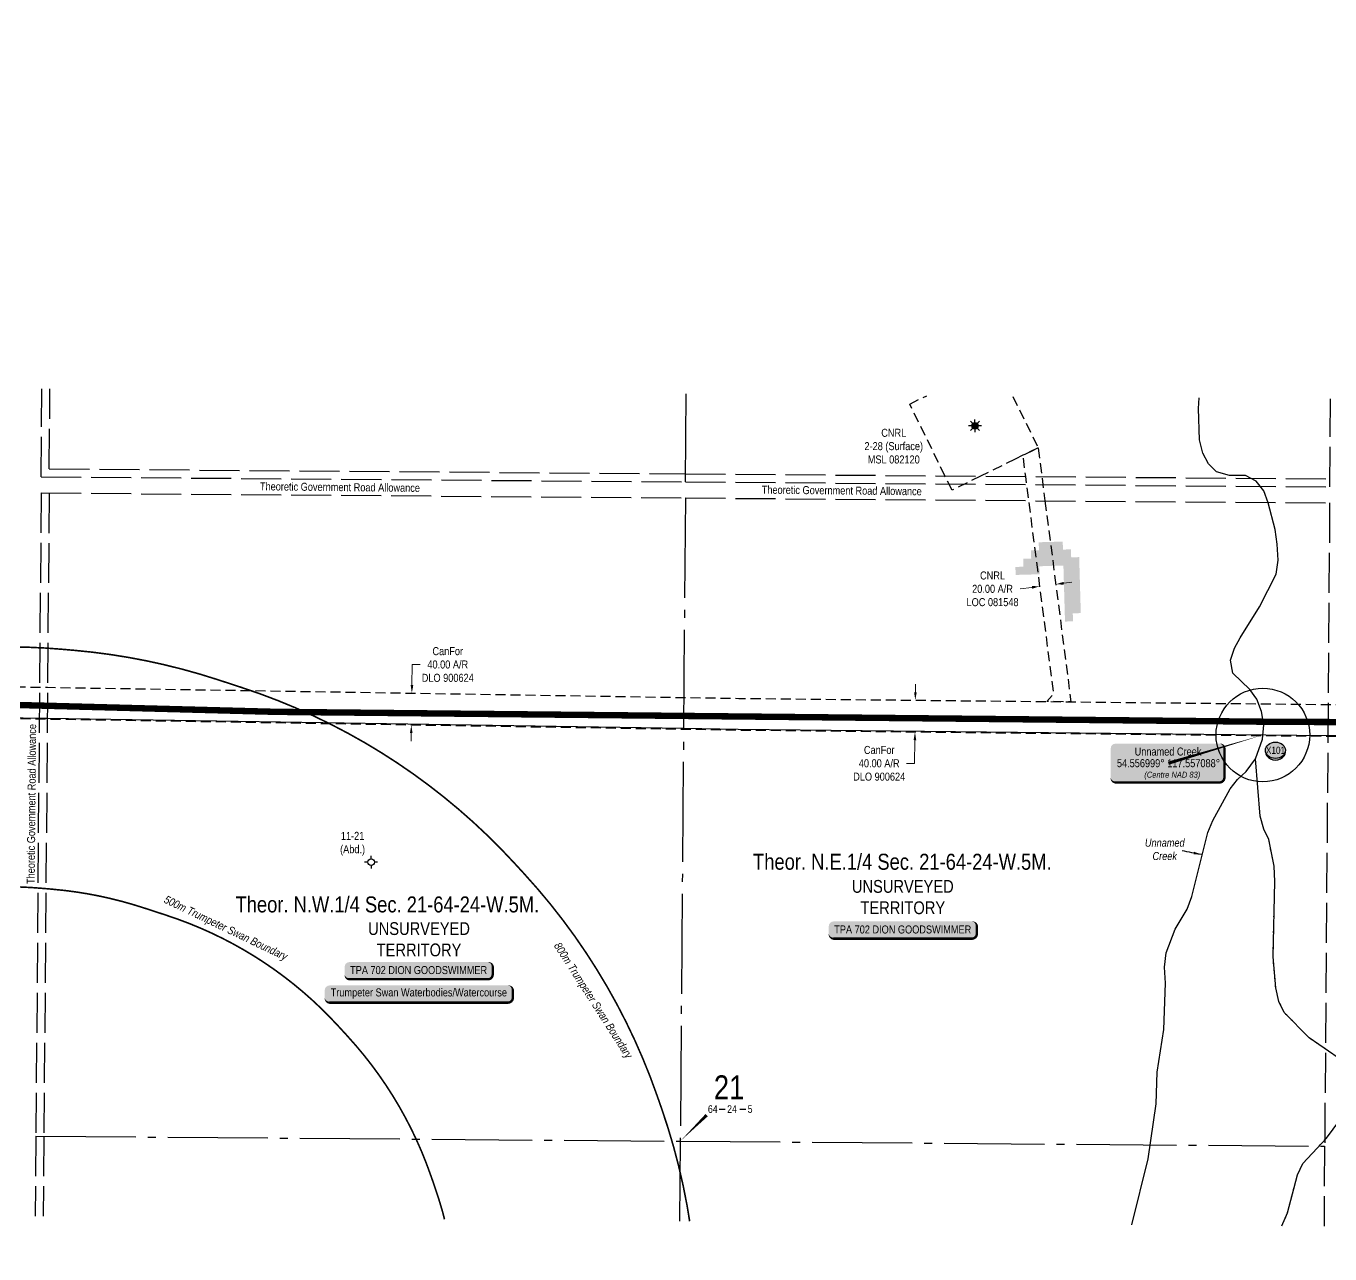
# Model space of a CAD drawing. Extents: x 456630 to 490274, y 6043290 to 6049977.
# Drawn here: x 462427 to 464056, y 6044990 to 6046525 of the extents above; entities that cross this region are included whole.
import ezdxf
from ezdxf.enums import TextEntityAlignment as Align

# ---------------------------------------------------------------- set-up
doc = ezdxf.new("R2010")
doc.units = 0
doc.header["$LTSCALE"] = 5
doc.header["$PDMODE"] = 35
doc.header["$PDSIZE"] = 5
for name, pattern in [('DASHDOT2', [12.7, 6.35, -3.175, 0, -3.175]), ('foc-ACCESSROAD', [3.75, 2.5, -1.25]), ('foc-QUARTERLINE', [33, 25, -3, 2, -3]), ('foc-UNSURVEYED', [12.5, 10, -2.5]), ('foc-WHEELTRACKS', [2, 0.4, -1.6]), ('PHANTOM', [63.5, 31.75, -6.35, 6.35, -6.35, 6.35, -6.35])]:
    doc.linetypes.add(name, pattern=pattern)
doc.layers.get('Defpoints').update_dxf_attribs({"color": 9})
for name, color, linetype in [('10', 1, 'Continuous'), ('9', 3, 'Continuous'), ('AS-ROADS', 254, 'Continuous'), ('AS-WILDLIFE', 131, 'DASHDOT2'), ('AS-WILDLIFE-BLOCK', 131, 'Continuous'), ('C-SYMBOL', 7, 'Continuous'), ('F-AR', 190, 'foc-ACCESSROAD'), ('F-WS', 190, 'foc-ACCESSROAD'), ('F-WS-S', 190, 'Continuous'), ('L-QSEC', 8, 'foc-QUARTERLINE'), ('L-ROAD-T', 7, 'Continuous'), ('L-SECLBL', 7, 'Continuous'), ('L-UNS-T', 3, 'Continuous'), ('L-USEC', 7, 'foc-UNSURVEYED'), ('P-CROSSINGS', 250, 'Continuous'), ('P-PROPOSED', 10, 'Continuous'), ('T-WATER', 160, 'Continuous'), ('T-WATER-P3', 160, 'foc-WHEELTRACKS'), ('T-WATER-T', 170, 'Continuous'), ('WETLAND - FEN - H', 43, 'PHANTOM')]:
    doc.layers.add(name, color=color, linetype=linetype)
doc.layers.add('F-AR-T', color=190, linetype='Continuous', lineweight=9)
doc.layers.add('F-WS-T', color=190, linetype='Continuous', lineweight=9)
doc.styles.add('175L', font='ARIALN.TTF', dxfattribs={"height": 20})
doc.styles.add('240', font='ARIALN.TTF', dxfattribs={"height": 30})
doc.styles.add('80', font='ARIALN.TTF', dxfattribs={"height": 10})
doc.styles.add('80CG', font='ARIALN.TTF', dxfattribs={"height": 10})
doc.styles.add('80L', font='ARIALN.TTF', dxfattribs={"height": 10})
doc.styles.add('Crossing', font='ARIALN.TTF', dxfattribs={"height": 10})
doc.styles.add('foc-LtypeFont', font='ARIALN.TTF', dxfattribs={"height": 7.35})
doc.styles.add('SIMPLEX', font='ARIALN.TTF')
doc.linetypes.add('foc-TOPO-flowdirection-NOLINE', pattern='A,0,[">",foc-LtypeFont,S=0.3,R=0,X=0,Y=-0.945],-20,[">",foc-LtypeFont,S=0.3,R=0,X=0,Y=-0.945],0', length=20)
doc.dimstyles.new('Compass 5 000', dxfattribs={"dimscale": 5, "dimtxt": 9, "dimasz": 2, "dimexe": 0.2, "dimexo": 0.0625, "dimgap": 0.5, "dimtad": 0, "dimtih": 1, "dimtoh": 1, "dimzin": 0, "dimdsep": 46, "dimtxsty": '80CG', "dimcen": 0.1, "dimse1": 1, "dimse2": 1, "dimclrd": 256, "dimclrt": 256, "dimaunit": 1, "dimadec": 4, "dimazin": 0, "dimtfac": 0.06, "dimtofl": 0, "dimtmove": 0, "dimatfit": 1, "dimfxl": 0.2, "dimtolj": 1, "dimtzin": 0, "dimlwd": -1, "dimarcsym": 0})

# ---------------------------------------------------------------- blocks, each defined once
blk = doc.blocks.new('L-SECLBL')
at = {"layer": '9', "color": 7}
for p, q in [((-5.1, -27.8), (-12.3, -27.8)), ((20.7, -27.8), (13.5, -27.8))]:
    blk.add_line(p, q, dxfattribs=at)
at = {"layer": '10', "color": 2, "style": 'SIMPLEX'}
blk.add_attdef('SEC', text='', height=30, dxfattribs=at).set_placement((0, 0), align=Align.MIDDLE)
at = {"layer": '10', "color": 5, "style": '80L'}
blk.add_attdef('TWP', text='', height=9.5, dxfattribs=at).set_placement((-14.4, -27.4), align=Align.MIDDLE_RIGHT)
blk.add_attdef('RGE', text='', height=9.5, dxfattribs=at).set_placement((3.6, -27.4), align=Align.MIDDLE_CENTER)
blk.add_attdef('MER', text='', height=9.5, dxfattribs=at).set_placement((23.2, -27.4), align=Align.MIDDLE_LEFT)
blk = doc.blocks.new('*U534')
h = blk.add_hatch(color=255)
edge = h.paths.add_edge_path()
edge.add_line((-111.5, -11.5), (111.5, -11.5))
edge.add_arc((111.5, -5.5), 6, 270, 360)
edge.add_line((117.5, -5.5), (117.5, 4))
edge.add_arc((111.5, 4), 6, 0, 90)
edge.add_line((111.5, 10), (-111.5, 10))
edge.add_arc((-111.5, 4), 6, 90, 180)
edge.add_line((-117.5, 4), (-117.5, -5.5))
edge.add_arc((-111.5, -5.5), 6, 180, 270)
at = {"color": 131, "flags": 128}
blk.add_lwpolyline([(-111.5, -11.5, 3, 3, 0), (111.5, -11.5, 3, 3, 0.414214), (117.5, -5.5, 3, 3, 0), (117.5, 4, 3, 0, 0.414214), (111.5, 10, 0, 0, 0), (-111.5, 10, 0, 0, 0.414214), (-117.5, 4, 0, 0, 0), (-117.5, -5.5, 0, 3, 0.414214)], format="xyseb", close=True, dxfattribs=at)
at = {"color": 131, "style": '80'}
blk.add_attdef('ENTER_TEXT_001', (-36, -5), '', height=10, dxfattribs=at)
blk = doc.blocks.new('*D806')
at = {"layer": 'Defpoints', "color": 0, "transparency": 16777216}
for p in [(462818.8, 6045692.7), (462818.2, 6045652.7), (462908.5, 6045651.3)]:
    blk.add_point(p, dxfattribs=at)
at = {"layer": 'F-AR-T', "transparency": 16777216}
for p, q in [((462909.3, 6045701.3), (462909.7, 6045727)), ((462909.7, 6045727), (462919.7, 6045727)), ((462908.3, 6045641.3), (462908.2, 6045631.3))]:
    blk.add_line(p, q, dxfattribs=at)
for points in [[(462907.6, 6045701.3), (462911, 6045701.2), (462909.1, 6045691.3)], [(462906.7, 6045641.3), (462910, 6045641.3), (462908.5, 6045651.3)]]:
    blk.add_solid(points, dxfattribs=at)
at = {"layer": 'F-AR-T', "transparency": 16777216, "insert": (462954, 6045727), "char_height": 10, "attachment_point": 5, "style": '80CG'}
blk.add_mtext('\\A1;CanFor\\P40.00 A/R\\PDLO 900624', dxfattribs=at)
blk = doc.blocks.new('*D812')
at = {"layer": 'Defpoints', "color": 0, "transparency": 16777216}
for p in [(463490, 6045682.9), (463489.6, 6045643), (463537.8, 6045642.5)]:
    blk.add_point(p, dxfattribs=at)
at = {"layer": 'F-AR-T', "transparency": 16777216}
for p, q in [((463538.3, 6045692.4), (463538.4, 6045702.4)), ((463537.7, 6045632.5), (463537.4, 6045603.5)), ((463537.4, 6045603.5), (463527.4, 6045603.5))]:
    blk.add_line(p, q, dxfattribs=at)
for points in [[(463536.7, 6045692.4), (463540, 6045692.4), (463538.2, 6045682.4)], [(463536, 6045632.5), (463539.4, 6045632.4), (463537.8, 6045642.5)]]:
    blk.add_solid(points, dxfattribs=at)
at = {"layer": 'F-AR-T', "transparency": 16777216, "insert": (463493.1, 6045603.5), "char_height": 10, "attachment_point": 5, "style": '80CG'}
blk.add_mtext('\\A1;CanFor\\P40.00 A/R\\PDLO 900624', dxfattribs=at)
blk = doc.blocks.new('*U528')
h = blk.add_hatch(color=255)
edge = h.paths.add_edge_path()
edge.add_line((-86.5, -11.5), (86.5, -11.5))
edge.add_arc((86.5, -5.5), 6, 270, 360)
edge.add_line((92.5, -5.5), (92.5, 4))
edge.add_arc((86.5, 4), 6, 0, 90)
edge.add_line((86.5, 10), (-86.5, 10))
edge.add_arc((-86.5, 4), 6, 90, 180)
edge.add_line((-92.5, 4), (-92.5, -5.5))
edge.add_arc((-86.5, -5.5), 6, 180, 270)
at = {"color": 44, "flags": 128}
blk.add_lwpolyline([(-86.5, -11.5, 3, 3, 0), (86.5, -11.5, 3, 3, 0.414214), (92.5, -5.5, 3, 3, 0), (92.5, 4, 3, 0, 0.414214), (86.5, 10, 0, 0, 0), (-86.5, 10, 0, 0, 0.414214), (-92.5, 4, 0, 0, 0), (-92.5, -5.5, 0, 3, 0.414214)], format="xyseb", close=True, dxfattribs=at)
at = {"color": 44, "style": '80'}
blk.add_attdef('ENTER_TEXT_001', (-36, -5), '', height=10, dxfattribs=at)
blk = doc.blocks.new('*D822')
at = {"layer": 'Defpoints', "color": 0, "transparency": 16777216}
for p in [(463693.9, 6045824.8), (463694, 6045823.9), (463713.8, 6045826.4)]:
    blk.add_point(p, dxfattribs=at)
at = {"layer": 'F-AR-T', "transparency": 16777216}
for p, q in [((463723.6, 6045828.6), (463733.6, 6045829.9)), ((463684, 6045823.5), (463669.1, 6045821.6))]:
    blk.add_line(p, q, dxfattribs=at)
for points in [[(463723.4, 6045830.3), (463723.8, 6045826.9), (463713.7, 6045827.3)], [(463683.8, 6045825.1), (463684.2, 6045821.8), (463693.9, 6045824.8)]]:
    blk.add_solid(points, dxfattribs=at)
at = {"layer": 'F-AR-T', "transparency": 16777216, "insert": (463634.7, 6045821.6), "char_height": 10, "attachment_point": 5, "style": '80CG'}
blk.add_mtext('\\A1;CNRL\\P20.00 A/R\\PLOC 081548', dxfattribs=at)
blk = doc.blocks.new('GABD')
for p, q in [((-0.81, 0), (-1.62, 0)), ((0, 0.81), (0, 1.62)), ((1.62, 0), (0.81, 0)), ((0, -0.81), (0, -1.62))]:
    blk.add_line(p, q)
blk.add_circle((0, 0), 0.8)
blk = doc.blocks.new('GAS')
h = blk.add_hatch(color=255)
h.dxf.hatch_style = 1
edge = h.paths.add_edge_path()
edge.add_arc((0, 0), 0.9, 0, 360)
for p, q in [((-0.81, 0), (-1.62, 0)), ((-0.57, 0.57), (-1.14, 1.14)), ((0, 0.81), (0, 1.62)), ((0.57, 0.57), (1.14, 1.14)), ((1.62, 0), (0.81, 0)), ((-0.57, -0.57), (-1.14, -1.14)), ((0, -0.81), (0, -1.62)), ((1.14, -1.14), (0.57, -0.57))]:
    blk.add_line(p, q)
blk.add_circle((0, 0), 0.8)
blk = doc.blocks.new('xing2')
h = blk.add_hatch(color=50)
h.dxf.hatch_style = 1
edge = h.paths.add_edge_path()
edge.add_ellipse((0, 0), major_axis=(-12.5, 0), ratio=0.816297, start_angle=0, end_angle=360)
h = blk.add_hatch(color=250)
h.dxf.hatch_style = 1
edge = h.paths.add_edge_path()
edge.add_ellipse((0, -2), major_axis=(-12.5, 0), ratio=0.816297, start_angle=0, end_angle=180)
edge.add_line((12.5, -2), (12.5, 0))
edge.add_ellipse((0, 0), major_axis=(-12.5, 0), ratio=0.816297, start_angle=0, end_angle=180, ccw=False)
edge.add_line((-12.5, 0), (-12.5, -2))
at = {"color": 250}
blk.add_ellipse((0, 0), major_axis=(-12.5, 0), ratio=0.816297, dxfattribs=at)
blk.add_ellipse((0, -2), major_axis=(-12.5, 0), ratio=0.816297, start_param=0, end_param=3.141593, dxfattribs=at)
at = {"color": 250, "style": 'Crossing'}
blk.add_attdef('CROSSING', text='', height=9, dxfattribs=at).set_placement((0.1, 0), align=Align.MIDDLE_CENTER)
at = {"color": 250, "style": 'Crossing', "flags": 1}
for tag, p in [('OWNER', (0.1, -12.5)), ('DESCRIPTION', (0.1, -25.8)), ('LOCATION', (0.1, -39.3)), ('DWG_REF', (0.1, -52.8))]:
    blk.add_attdef(tag, text='', height=9, dxfattribs=at).set_placement(p, align=Align.MIDDLE_CENTER)
blk = doc.blocks.new('WaterCoords')
h = blk.add_hatch(color=255)
edge = h.paths.add_edge_path()
edge.add_line((-64.5, -24.8), (65.5, -24.8))
edge.add_arc((65.5, -18.8), 6, 270, 360)
edge.add_line((71.5, -18.8), (71.5, 17.7))
edge.add_arc((65.5, 17.7), 6, 0, 90)
edge.add_line((65.5, 23.7), (-64.5, 23.7))
edge.add_arc((-64.5, 17.7), 6, 90, 180)
edge.add_line((-70.5, 17.7), (-70.5, -18.8))
edge.add_arc((-64.5, -18.8), 6, 180, 270)
at = {"color": 170, "flags": 128}
blk.add_lwpolyline([(-64.5, -24.8, 3, 3, 0), (65.5, -24.8, 3, 3, 0.414214), (71.5, -18.8, 3, 3, 0), (71.5, 17.7, 3, 0, 0.414214), (65.5, 23.7, 0, 0, 0), (-64.5, 23.7, 0, 0, 0.414214), (-70.5, 17.7, 0, 0, 0), (-70.5, -18.8, 0, 3, 0.414214)], format="xyseb", close=True, dxfattribs=at)
at = {"color": 170, "insert": (-35.3, -11.4), "char_height": 7.5, "attachment_point": 1, "style": '80L'}
blk.add_mtext_dynamic_manual_height_columns('\\pi6.7688;{\\fArial Narrow|b0|i1|c0|p34;(Centre NAD 83)}', width=76.285, gutter_width=45, heights=[0], dxfattribs=at)
at = {"color": 170, "style": '80'}
for tag, p in [('ENTER_TEXT_001', (-25.3, 8.9)), ('ENTER_COORDS_001', (-62.6, -4.9))]:
    blk.add_attdef(tag, p, '', height=10, dxfattribs=at)

msp = doc.modelspace()

# ---------------------------------------------------------------- hatches: boundary and pattern name
at = {"layer": 'WETLAND - FEN - H', "transparency": 33554495}
h = msp.add_hatch(color=256, dxfattribs=at)
h.dxf.hatch_style = 1
h.paths.add_polyline_path([(463742.984, 6045861.266), (463732.987, 6045860.981), (463732.703, 6045870.978), (463722.706, 6045870.694), (463722.421, 6045880.69), (463692.431, 6045879.837), (463692.716, 6045869.84), (463682.719, 6045869.556), (463683.003, 6045859.559), (463673.007, 6045859.275), (463673.291, 6045849.278), (463663.294, 6045848.993), (463663.579, 6045838.997), (463693.569, 6045839.85), (463693.284, 6045849.847), (463723.275, 6045850.7), (463725.266, 6045780.723), (463735.263, 6045781.007), (463734.978, 6045791.004), (463744.975, 6045791.289)])

# ---------------------------------------------------------------- linework, layer by layer
at = {"layer": 'AS-ROADS', "const_width": 7.996, "flags": 128}
msp.add_lwpolyline([(465929.541, 6045620.87), (465540.6, 6045630.617), (465442.427, 6045629.579), (464768.013, 6045652.206), (463985.292, 6045655.422), (462739.456, 6045667.854), (461825.17, 6045692.143), (461658.552, 6045720.255), (461447.59, 6045764.35), (461378.077, 6045807.313), (461088.83, 6046062.089), (460960.304, 6046134.167), (460754.441, 6046221.011)], dxfattribs=at)
at = {"layer": 'AS-WILDLIFE', "const_width": 2, "flags": 128}
for points in [[(460944.871, 6045049.179), (460948.904, 6045064.943), (460955.711, 6045088.518), (460963.237, 6045111.872), (460971.477, 6045134.985), (460980.421, 6045157.834), (460986.158, 6045171.852), (460994.978, 6045192.554), (461004.391, 6045212.993), (461014.389, 6045233.153), (461024.964, 6045253.016), (461036.106, 6045272.566), (461046.81, 6045294.795), (461058.197, 6045316.683), (461070.255, 6045338.208), (461082.973, 6045359.35), (461096.339, 6045380.089), (461110.34, 6045400.404), (461124.962, 6045420.276), (461140.192, 6045439.687), (461156.016, 6045458.617), (461172.417, 6045477.049), (461189.38, 6045494.965), (461206.89, 6045512.347), (461224.928, 6045529.18), (461243.479, 6045545.447), (461262.524, 6045561.132), (461282.045, 6045576.22), (461302.023, 6045590.698), (461322.439, 6045604.551), (461343.275, 6045617.765), (461364.508, 6045630.329), (461386.121, 6045642.23), (461408.091, 6045653.457), (461430.398, 6045664), (461453.02, 6045673.847), (461475.936, 6045682.99), (461499.124, 6045691.419), (461522.561, 6045699.128), (461546.226, 6045706.108), (461570.095, 6045712.352), (461596.281, 6045718.791), (461621.162, 6045724.203), (461642.647, 6045730.682), (461664.314, 6045736.527), (461686.143, 6045741.733), (461708.116, 6045746.295), (461730.213, 6045750.208), (461752.416, 6045753.471), (461774.705, 6045756.08), (461797.061, 6045758.033), (461804.93, 6045758.75), (461861.706, 6045767.498), (461893.239, 6045770.563), (461932.589, 6045773.602), (461956.174, 6045775.074), (461979.792, 6045775.849), (462003.423, 6045775.925), (462027.045, 6045775.304), (462050.639, 6045773.986), (462074.184, 6045771.971), (462097.659, 6045769.262), (462121.043, 6045765.861), (462144.317, 6045761.77), (462167.46, 6045756.994), (462190.452, 6045751.537), (462213.273, 6045745.403), (462235.902, 6045738.598), (462249.581, 6045733.725), (462271.762, 6045737.848), (462294.052, 6045741.33), (462316.434, 6045744.17), (462338.888, 6045746.364), (462361.396, 6045747.911), (462383.938, 6045748.81), (462406.498, 6045749.06), (462429.055, 6045748.66), (462451.592, 6045747.612), (462474.089, 6045745.915), (462487.586, 6045744.73), (462510.29, 6045742.41), (462532.919, 6045739.444), (462555.454, 6045735.833), (462577.877, 6045731.582), (462600.169, 6045726.692), (462622.313, 6045721.168), (462644.291, 6045715.015), (462666.083, 6045708.238), (462696.18, 6045698.405), (462719, 6045690.567), (462741.574, 6045682.045), (462763.88, 6045672.845), (462785.898, 6045662.977), (462807.609, 6045652.45), (462828.992, 6045641.273), (462850.029, 6045629.456), (462870.7, 6045617.01), (462890.986, 6045603.946), (462910.869, 6045590.277), (462930.33, 6045576.014), (462949.353, 6045561.171), (462967.92, 6045545.761), (462986.013, 6045529.798), (463003.617, 6045513.297), (463020.715, 6045496.272), (463037.292, 6045478.74), (463049.874, 6045465.024), (463066.511, 6045446.309), (463082.553, 6045427.083), (463097.986, 6045407.363), (463112.795, 6045387.171), (463126.964, 6045366.525), (463140.481, 6045345.445), (463153.331, 6045323.953), (463165.502, 6045302.07), (463176.982, 6045279.816), (463187.76, 6045257.214), (463197.826, 6045234.285), (463207.169, 6045211.053), (463215.781, 6045187.54), (463221.101, 6045172.277), (463228.986, 6045148.462), (463236.121, 6045124.411), (463242.498, 6045100.149), (463248.112, 6045075.699), (463252.956, 6045051.084), (463256.237, 6045031.129)], [(461258.935, 6045046.727), (461262.852, 6045056.298), (461269.136, 6045071.049), (461274.935, 6045083.64), (461281.095, 6045096.059), (461287.609, 6045108.295), (461301.756, 6045133.118), (461314.955, 6045160.529), (461322.061, 6045174.187), (461329.585, 6045187.619), (461337.522, 6045200.813), (461345.862, 6045213.754), (461354.599, 6045226.431), (461363.724, 6045238.832), (461373.228, 6045250.944), (461383.102, 6045262.758), (461393.337, 6045274.26), (461403.922, 6045285.439), (461414.849, 6045296.287), (461426.106, 6045306.791), (461437.682, 6045316.942), (461449.566, 6045326.729), (461461.747, 6045336.145), (461474.215, 6045345.18), (461486.955, 6045353.824), (461499.957, 6045362.07), (461513.207, 6045369.91), (461526.693, 6045377.337), (461540.404, 6045384.344), (461554.324, 6045390.922), (461568.44, 6045397.066), (461582.741, 6045402.772), (461597.21, 6045408.032), (461611.836, 6045412.842), (461626.603, 6045417.198), (461643.842, 6045421.708), (461663.959, 6045426.654), (461696.431, 6045433.718), (461724.998, 6045442.333), (461738.154, 6045445.882), (461751.41, 6045449.043), (461764.751, 6045451.813), (461778.169, 6045454.189), (461791.651, 6045456.171), (461805.186, 6045457.755), (461823.721, 6045459.374), (461841.409, 6045460.987), (461899.068, 6045469.87), (461919.293, 6045471.836), (461953.475, 6045474.476), (461970.429, 6045475.534), (461985.194, 6045476.019), (461999.969, 6045476.067), (462014.737, 6045475.678), (462029.486, 6045474.854), (462044.206, 6045473.594), (462058.883, 6045471.901), (462073.503, 6045469.774), (462088.052, 6045467.217), (462102.521, 6045464.231), (462116.896, 6045460.819), (462131.162, 6045456.985), (462142.361, 6045453.617), (462225.009, 6045424.177), (462322.31, 6045442.262), (462336.073, 6045444.412), (462349.892, 6045446.165), (462363.756, 6045447.52), (462377.654, 6045448.475), (462391.572, 6045449.03), (462405.501, 6045449.184), (462419.429, 6045448.937), (462433.345, 6045448.29), (462449.702, 6045447.056), (462459.237, 6045446.219), (462475.559, 6045444.552), (462489.705, 6045442.697), (462503.794, 6045440.44), (462517.813, 6045437.782), (462531.749, 6045434.725), (462545.593, 6045431.272), (462559.333, 6045427.425), (462575, 6045422.553), (462600.915, 6045414.086), (462617.32, 6045408.452), (462631.433, 6045403.123), (462645.378, 6045397.372), (462659.143, 6045391.203), (462672.716, 6045384.622), (462686.084, 6045377.634), (462699.236, 6045370.246), (462712.159, 6045362.465), (462724.842, 6045354.298), (462737.272, 6045345.752), (462749.439, 6045336.835), (462761.332, 6045327.556), (462772.939, 6045317.922), (462784.25, 6045307.943), (462795.256, 6045297.626), (462805.946, 6045286.982), (462817.863, 6045274.378), (462827.33, 6045264.059), (462839.29, 6045250.605), (462849.319, 6045238.584), (462858.968, 6045226.256), (462868.226, 6045213.632), (462877.084, 6045200.725), (462885.534, 6045187.547), (462893.568, 6045174.11), (462901.177, 6045160.429), (462908.354, 6045146.517), (462915.092, 6045132.387), (462921.385, 6045118.052), (462927.226, 6045103.528), (462933.417, 6045086.625), (462937.191, 6045075.798), (462942.86, 6045058.676), (462947.321, 6045043.64), (462949.98, 6045033.52)]]:
    msp.add_lwpolyline(points, dxfattribs=at)
at = {"layer": 'Defpoints', "color": 5}
msp.add_circle((463972.488, 6045638.894), 58.491, dxfattribs=at)
at = {"layer": 'F-AR', "flags": 128}
for points in [[(478621.092, 6044349.548), (478478.515, 6044363.881), (478362.746, 6044384.204), (478329.93, 6044393.425), (478107.278, 6044479.607), (477916.36, 6044502.989), (477879.686, 6044507.481), (477818.736, 6044509.606), (477627.445, 6044505.431), (477472.128, 6044475.453), (477414.554, 6044474.469), (477344.675, 6044476.632), (477197.349, 6044487.875), (477177.416, 6044489.398), (477120.943, 6044493.726), (477090.794, 6044496.03), (477067.347, 6044497.821), (476931.804, 6044495.787), (476285.568, 6044514.147), (476263.594, 6044514.766), (476253.598, 6044515.055), (476184.533, 6044517.017), (476151.845, 6044514.824), (476146.858, 6044514.49), (476133.208, 6044513.574), (476032.723, 6044506.833), (476002.368, 6044496.973), (475983.233, 6044490.758), (475756.223, 6044417.027), (475665.822, 6044401.547), (475592.499, 6044401.002), (475492.596, 6044419.69), (475489.812, 6044420.937), (475459.723, 6044434.418), (475385.845, 6044467.518), (475271.835, 6044507.952), (475190.53, 6044519.565), (475140.274, 6044518.931), (475123.457, 6044518.717), (475120.03, 6044518.675), (475108.666, 6044518.532), (475103.701, 6044518.543), (475089.357, 6044518.611), (475078.177, 6044518.725), (474654.872, 6044522.958), (474420.659, 6044525.299), (474404.494, 6044525.461), (474228.105, 6044527.225), (473859.629, 6044527.002), (473829.468, 6044526.985), (473739.445, 6044526.93), (473720.786, 6044536.956), (473719.059, 6044536.956), (473596.1, 6044536.874), (473588.093, 6044536.868), (473585.267, 6044536.868), (473581.884, 6044536.866), (473566.879, 6044536.852), (473563.055, 6044536.854), (473425.64, 6044536.767), (473410.666, 6044536.758), (473382.176, 6044536.74), (473372.132, 6044536.733), (473362.277, 6044536.728), (473359.16, 6044536.728), (473349.102, 6044536.722), (473339.053, 6044536.715), (473318.775, 6044536.701), (473318.764, 6044550.183), (473318.752, 6044565.176), (473318.75, 6044567.17), (473329.585, 6044567.198), (473339.869, 6044567.203), (473349.892, 6044567.207), (473359.14, 6044567.218), (473359.95, 6044567.212), (473369.177, 6044567.168), (473379.225, 6044567.088), (473410.859, 6044566.901), (473425.846, 6044566.814), (473665.393, 6044566.908), (473426.485, 6044696.165), (473289.622, 6044724.346), (473288.427, 6044724.515), (473210.676, 6044704.54), (473031.893, 6044660.163), (473024.953, 6044658.567), (472896.224, 6044628.965), (472858.059, 6044617.316), (472853.502, 6044615.613), (472799.801, 6044595.556), (472763.998, 6044582.181), (472722.826, 6044566.804), (472719.17, 6044565.438), (472707.863, 6044561.214), (472689.153, 6044554.226), (472665.057, 6044545.227), (472628.903, 6044531.724), (472622.464, 6044529.33), (472337.632, 6044423.424), (472243.934, 6044388.101), (472228.075, 6044382.397), (472215.784, 6044377.976), (472197.824, 6044367.249), (472195.137, 6044365.643), (472156.147, 6044336.06), (472073.668, 6044264.387), (472012.425, 6044211.174), (471969.911, 6044184.607), (471914.649, 6044164.876), (471875.631, 6044161.023), (471870.489, 6044161.338), (471857.944, 6044162.12), (471839.134, 6044163.287), (471817.001, 6044164.671), (471676.473, 6044189.196), (471576.039, 6044212.169), (471513.903, 6044225.637), (471473.237, 6044240.445), (471435.463, 6044260.451), (471423.705, 6044268.148), (471400.932, 6044283.057), (471392.026, 6044291.315), (471266.427, 6044407.775), (471220.721, 6044445.167), (471187.953, 6044463.844), (471159.329, 6044474.129), (471122.93, 6044479.892), (471084.276, 6044480.193), (471024.179, 6044475.755), (470885.747, 6044460.646), (470874.126, 6044459.378), (470870.332, 6044458.956), (470866.419, 6044458.537), (470859.639, 6044457.797), (470839.406, 6044455.589), (470835.169, 6044455.385), (470824.936, 6044454.892), (470733.186, 6044450.467), (470694.91, 6044444.812), (470638.253, 6044428.04), (470597.494, 6044410.56), (470582.407, 6044404.089), (470567.239, 6044395.65), (470404.895, 6044305.322), (470343.586, 6044281.532), (470309.959, 6044274.564), (470240.495, 6044260.191), (470116.886, 6044244.869), (470012.927, 6044239.452), (469907.579, 6044238.011), (469842.717, 6044247.2), (469801.151, 6044260.282), (469767.298, 6044277.711), (469761.483, 6044280.705), (469761.163, 6044280.955), (469663.716, 6044357.192), (469596.473, 6044402.055), (469560.782, 6044417.701), (469463.401, 6044444.996), (469264.418, 6044490.822), (469254.03, 6044493.215), (469248.854, 6044494.407), (469238.502, 6044496.792), (469225.881, 6044499.699), (469217.246, 6044501.688), (469210.365, 6044503.096), (469194.876, 6044506.267), (469118.949, 6044521.806), (469065.086, 6044524.419), (468967.494, 6044522.957), (468937.332, 6044522.505), (468803.481, 6044520.499), (468504.324, 6044520.1), (468496.272, 6044520.09), (468481.174, 6044520.068), (468431.092, 6044520.003), (468302.71, 6044520.134), (468205.609, 6044517.541), (468195.361, 6044517.267), (468191.263, 6044517.158), (468175.739, 6044516.743), (468171.331, 6044516.492), (468168.252, 6044516.316), (468161.337, 6044516.01), (468131.964, 6044514.247), (468097.387, 6044512.275), (468061.947, 6044510.253), (468050.316, 6044509.59), (467979.021, 6044505.524), (467935.344, 6044506.423), (467891.837, 6044512.105), (467830.683, 6044531.542), (467773.431, 6044560.832), (467719.513, 6044596.312), (467712.92, 6044600.648), (467710.283, 6044602.385), (467695.329, 6044612.223), (467339.048, 6044846.69), (467309.027, 6044866.446), (467064.989, 6045027.043), (466952.716, 6045102.247), (466572.241, 6045357.139), (466507.607, 6045398.502), (466331.346, 6045511.299), (466278.656, 6045536.106), (466222.446, 6045553.646), (466103.725, 6045576.987), (465963.32, 6045599.278), (465882.57, 6045605.772), (465714.057, 6045611.446), (465683.904, 6045612.462), (465583.938, 6045615.831), (465572.855, 6045616.202), (465522.515, 6045616.962), (464878.86, 6045626.698), (464515.072, 6045632.199), (464083.839, 6045636.725), (464053.681, 6045637.041), (463317.021, 6045644.773), (463248.594, 6045645.864), (462453.591, 6045658.536), (462442.182, 6045658.718), (462423.435, 6045659.064), (461913.94, 6045668.471), (461810.044, 6045675.483), (461618.706, 6045709.221), (461526.237, 6045725.525), (461466.342, 6045739.834), (461409.108, 6045767.309), (461352.309, 6045802.76), (461318.979, 6045829.528), (461231.779, 6045914.809), (461190.519, 6045951.291), (461156.109, 6045981.721), (461099.872, 6046031.463), (461077.963, 6046047.301), (461026.312, 6046078.007), (460898.663, 6046141.95), (460827.602, 6046175.645), (460807.496, 6046185.179), (460797.552, 6046188.691), (460249.033, 6046382.434), (460148.582, 6046414.806), (460099.588, 6046423.64), (460050.359, 6046428.709), (459994.562, 6046429.056), (459773.875, 6046430.428), (459729.022, 6046432.585), (459685.854, 6046444.031), (459646.574, 6046465.313), (459625.177, 6046483.098), (459622.176, 6046485.592), (459611.502, 6046494.361), (459606.812, 6046498.362), (459607.56, 6046498.982), (459622.127, 6046511.008), (459637.195, 6046525.102), (459641.888, 6046521.194), (459652.559, 6046512.324), (459655.336, 6046510.016), (459669.091, 6046498.583), (459700.708, 6046481.454), (459707.368, 6046479.688), (459735.175, 6046472.34), (459774.96, 6046470.4), (459823.646, 6046470.097), (459925.381, 6046469.465), (459932.458, 6046469.421), (459936.768, 6046469.394), (459942.957, 6046469.356), (459994.91, 6046469.033), (460052.536, 6046468.675), (460105.19, 6046463.254), (460157.155, 6046453.884), (460158.304, 6046453.677), (460261.824, 6046420.316), (460797.913, 6046230.963), (460822.759, 6046222.187), (460827.977, 6046219.713), (460916.183, 6046177.888), (461045.505, 6046113.108), (461099.932, 6046080.751), (461124.886, 6046062.712), (461216.997, 6045981.245), (461251.406, 6045950.816), (461259.016, 6045944.093), (461345.536, 6045859.476), (461375.492, 6045835.418), (461428.401, 6045802.394), (461479.79, 6045777.726), (461534.36, 6045764.688), (461619.044, 6045749.756), (461814.875, 6045715.227), (461915.656, 6045708.426), (462423.761, 6045699.044), (462442.87, 6045698.692), (462453.917, 6045698.515), (463248.913, 6045685.843), (463317.549, 6045684.749), (463702.444, 6045680.703), (463732.663, 6045680.385), (464053.993, 6045677.019), (464084.151, 6045676.703), (464515.596, 6045672.175), (464879.165, 6045666.676), (465143.009, 6045662.68), (465152.923, 6045662.53), (465153.331, 6045662.524), (465182.584, 6045662.08), (465183.003, 6045662.073), (465573.803, 6045656.171), (465684.201, 6045652.454), (465714.354, 6045651.439), (465884.808, 6045645.7), (465933.897, 6045641.752), (465954.122, 6045640.125), (465968.064, 6045639.004), (466110.718, 6045616.357), (466232.285, 6045592.456), (466293.194, 6045573.45), (466350.716, 6045546.368), (466507.95, 6045445.747), (466594.144, 6045390.588), (466745.816, 6045288.977), (466762.721, 6045277.652), (467025.394, 6045101.681), (467087.104, 6045060.349), (467309.365, 6044914.084), (467339.385, 6044894.327), (467728.301, 6044638.386), (467743.255, 6044628.546), (467745.892, 6044626.81), (467752.485, 6044622.473), (467793.584, 6044595.429), (467845.945, 6044568.641), (467900.55, 6044551.287), (467938.354, 6044546.349), (467978.293, 6044545.527), (468024.119, 6044548.14), (468035.75, 6044548.803), (468071.187, 6044550.825), (468112.757, 6044553.196), (468131.041, 6044554.239), (468132.24, 6044554.307), (468153.563, 6044555.523), (468157.43, 6044555.828), (468161.336, 6044556.263), (468167.473, 6044556.317), (468171.313, 6044556.536), (468174.345, 6044556.709), (468303.293, 6044560.119), (468430.81, 6044559.982), (468465.902, 6044560.029), (468485.905, 6044560.056), (468487.2, 6044560.057), (468502.551, 6044560.077), (468510.737, 6044560.088), (468803.155, 6044560.478), (468937.6, 6044562.493), (468967.763, 6044562.945), (469065.756, 6044564.413), (469123.955, 6044561.589), (469189.86, 6044548.101), (469205.381, 6044544.699), (469210.287, 6044543.92), (469220.837, 6044541.761), (469225.742, 6044540.757), (469232.158, 6044539.28), (469233.443, 6044538.984), (469243.805, 6044536.597), (469253.746, 6044534.307), (469259.321, 6044533.224), (469473.288, 6044483.745), (469574.269, 6044455.441), (469615.74, 6044437.26), (469687.161, 6044389.61), (469761.493, 6044331.457), (469783.141, 6044314.521), (469816.413, 6044297.391), (469851.582, 6044286.323), (469910.125, 6044278.03), (470011.614, 6044279.417), (470113.383, 6044284.719), (470233.973, 6044299.668), (470332.224, 6044320.007), (470387.864, 6044341.598), (470564.763, 6044440.023), (470567.529, 6044441.21), (470597.772, 6044454.18), (470624.653, 6044465.708), (470686.271, 6044483.949), (470729.292, 6044490.305), (470808.667, 6044494.132), (470830.849, 6044495.202), (470836.271, 6044495.464), (470841.127, 6044495.993), (470865.943, 6044498.701), (470872.415, 6044499.407), (470876.603, 6044499.853), (470880.122, 6044500.249), (470892.012, 6044501.546), (470961.785, 6044509.162), (471020.537, 6044515.574), (471082.957, 6044520.184), (471126.231, 6044519.847), (471156.853, 6044514.998), (471169.302, 6044513.026), (471204.737, 6044500.296), (471243.436, 6044478.237), (471292.701, 6044437.934), (471392.362, 6044345.525), (471425.647, 6044314.663), (471455.812, 6044294.914), (471489.51, 6044277.067), (471515.465, 6044267.611), (471525.028, 6044264.134), (471584.217, 6044251.304), (471683.929, 6044228.508), (471687.731, 6044227.838), (471821.254, 6044204.513), (471821.823, 6044204.425), (471834.497, 6044203.636), (471836.144, 6044203.534), (471838.021, 6044203.415), (471849.462, 6044202.702), (471874.97, 6044201.134), (471905.821, 6044204.176), (471952.393, 6044220.804), (471988.57, 6044243.411), (472013.114, 6044264.733), (472130.92, 6044367.104), (472173.652, 6044399.527), (472198.095, 6044412.291), (472228.331, 6044424.911), (472229.428, 6044425.37), (472324.11, 6044461.047), (472388.795, 6044485.098), (472520.129, 6044533.932), (472525.69, 6044535.998), (472542.901, 6044542.398), (472562.284, 6044549.453), (472585.909, 6044558.391), (472592.401, 6044560.623), (472615.177, 6044569.274), (472636.706, 6044577.314), (472672.536, 6044590.696), (472726.218, 6044610.747), (472845.216, 6044655.196), (472885.896, 6044667.613), (473022.597, 6044699.048), (473025.193, 6044699.692), (473200.886, 6044743.302), (473287.425, 6044765.536), (473440.117, 6044734.159), (473749.357, 6044566.947), (473829.694, 6044566.989), (473859.855, 6044567.008), (474228.29, 6044567.23), (474351.252, 6044566), (474378.468, 6044565.729), (474421.057, 6044565.307), (474437.185, 6044565.147), (474655.091, 6044562.999), (475108.206, 6044558.523), (475109.282, 6044558.532), (475128.812, 6044558.79), (475140.12, 6044558.934), (475143.548, 6044558.974), (475192.998, 6044559.606), (475281.483, 6044546.949), (475400.705, 6044504.667), (475459.954, 6044478.12), (475490.043, 6044464.638), (475504.583, 6044458.123), (475596.033, 6044441.011), (475662.25, 6044441.498), (475746.6, 6044455.938), (476025.056, 6044546.381), (476143.581, 6044554.353), (476148.588, 6044554.56), (476183.806, 6044557.031), (476237.789, 6044555.497), (476254.302, 6044555.031), (476261.439, 6044554.83), (476264.299, 6044554.745), (476285.771, 6044554.135), (476932.029, 6044535.774), (477068.574, 6044537.823), (477090.991, 6044536.11), (477121.14, 6044533.807), (477346.82, 6044516.564), (477414.833, 6044514.458), (477467.959, 6044515.367), (477623.19, 6044545.329), (477819.006, 6044549.6), (477882.821, 6044547.375), (477916.551, 6044543.243), (478117.075, 6044518.685), (478342.582, 6044431.397), (478371.608, 6044423.243), (478483.871, 6044403.53), (478621.276, 6044389.711), (478721.231, 6044379.659), (478751.377, 6044376.627), (478768.899, 6044374.865), (478791.642, 6044372.578), (478854.731, 6044366.233), (478874.651, 6044364.23), (478885.291, 6044363.16), (479004.406, 6044356.061), (479140.348, 6044352.497), (479558.865, 6044342.117), (479612.893, 6044340.778), (479672.061, 6044342.524), (479689.77, 6044345.374), (479770.264, 6044365.909), (479813.311, 6044369.957), (480063.807, 6044376.297), (480151.821, 6044376.347), (480182.946, 6044374.913), (480325.53, 6044362.206), (480376.657, 6044355.979), (480406.792, 6044352.31), (480509.807, 6044339.764), (480578.638, 6044322.967), (480600.272, 6044317.688), (480638.741, 6044308.3), (480737.668, 6044288.18), (481062.958, 6044272.039), (481204.483, 6044271.574), (481280.09, 6044271.327), (481364.367, 6044266.574), (481442.53, 6044258.117), (481484.966, 6044250.167), (481555.391, 6044228.185), (481555.91, 6044228.183), (481593.815, 6044206.251), (481646.101, 6044168.302), (481648.653, 6044166.451), (481657.792, 6044158.206), (481696.172, 6044123.583), (481727.64, 6044089.09), (482010.045, 6043739.915), (482028.593, 6043716.982), (482040.023, 6043704.382), (482097.181, 6043641.376), (482115.018, 6043627.031), (482135.339, 6043616.067), (482153.966, 6043609.216), (482229.233, 6043592.415), (482339.45, 6043555.479), (482480.921, 6043467.375), (482499.516, 6043458.773), (482521.342, 6043453.843), (482549.792, 6043450.415), (482586.522, 6043456.583), (482603.961, 6043469.752), (482693.853, 6043494.144), (482723.7, 6043502.26), (482746.685, 6043508.51), (482773.469, 6043515.794), (482828.589, 6043535.772), (482828.476, 6043505.794), (482828.448, 6043498.554), (482828.428, 6043493.191), (482784.747, 6043477.417), (482705.632, 6043455.865), (482621.885, 6043433.129), (482604.906, 6043420.336), (482603.783, 6043419.467), (482550.632, 6043409.949), (482514.823, 6043414.307), (482486.575, 6043420.761), (482461.888, 6043432.13), (482446.114, 6043441.952), (482415.732, 6043460.874), (482322.297, 6043519.062), (482218.497, 6043553.849), (482142.661, 6043570.777), (482118.864, 6043579.529), (482092.814, 6043593.584), (482069.68, 6043612.189), (482039.72, 6043645.214), (482009.729, 6043678.273), (481998.221, 6043690.959), (481697.304, 6044063.024), (481667.948, 6044095.201), (481623.45, 6044135.343), (481572.053, 6044172.647), (481551.532, 6044184.438), (481539.804, 6044191.177), (481488.146, 6044207.295), (481475.299, 6044211.304), (481461.236, 6044213.938), (481436.691, 6044218.537), (481395.239, 6044223.022), (481384.429, 6044224.191), (481381.768, 6044224.479), (481377.255, 6044224.967), (481366.192, 6044226.164), (481361.09, 6044226.716), (481319.661, 6044229.049), (481278.899, 6044231.351), (481204.246, 6044231.596), (481061.901, 6044232.063), (480732.664, 6044248.399), (480629.721, 6044269.348), (480502.626, 6044300.363), (480406.52, 6044312.068), (480376.385, 6044315.738), (480321.338, 6044322.443), (480180.63, 6044334.982), (480151.551, 6044336.383), (480063.699, 6044336.307), (479815.617, 6044330.018), (479777.119, 6044326.397), (479697.904, 6044306.189), (479675.843, 6044302.639), (479612.987, 6044300.784), (479558.639, 6044302.131), (479138.661, 6044312.547), (479002.25, 6044316.139), (478882.489, 6044323.268), (478872.291, 6044324.294), (478852.372, 6044326.296), (478751.193, 6044336.468), (478721.047, 6044339.499)], [(463700.252, 6045931.705), (463732.663, 6045680.392), (463702.444, 6045680.711), (463711.167, 6045690.784), (463680.077, 6045931.863), (463676.184, 6045962.053), (463672.771, 6045988.529), (463691.724, 6045997.843), (463696.359, 6045961.896), (463700.252, 6045931.705)]]:
    msp.add_lwpolyline(points, close=True, dxfattribs=at)
at = {"layer": 'F-WS'}
msp.add_lwpolyline([(463660.111, 6046062.189), (463691.724, 6045997.843), (463672.771, 6045988.529), (463663.076, 6045983.765), (463619.789, 6045962.494), (463584.076, 6045944.954), (463575.284, 6045962.842), (463531.188, 6046052.602), (463552.41, 6046063.029)], dxfattribs=at)
at = {"layer": 'L-QSEC'}
for p, q in [((463251.062, 6045955.35), (463251.941, 6046065.374)), ((463250.905, 6045935.23), (463244.483, 6045131.202)), ((462439.295, 6045137.483), (463244.483, 6045131.202)), ((463244.483, 6045131.202), (463243.684, 6045031.227)), ((463244.483, 6045131.202), (464049.685, 6045124.922))]:
    msp.add_line(p, q, dxfattribs=at)
at = {"layer": 'L-SECLBL', "flags": 128}
msp.add_lwpolyline([(463244.484, 6045131.207, 0, 4, 0), (463277.411, 6045163.617, 0, 0, 0)], format="xyseb", dxfattribs=at)
at = {"layer": 'L-USEC'}
for p, q in [((462446.027, 6045961.632), (462446.925, 6046071.655)), ((462456.148, 6045971.593), (462456.965, 6046071.577)), ((464056.116, 6045949.065), (464056.975, 6046059.092)), ((462446.027, 6045961.632), (463251.062, 6045955.35)), ((462456.148, 6045971.593), (463251.14, 6045965.389)), ((463251.14, 6045965.389), (464056.195, 6045959.105)), ((463251.062, 6045955.35), (464056.116, 6045949.065)), ((462445.862, 6045941.505), (462439.295, 6045137.483)), ((462445.862, 6045941.512), (463250.905, 6045935.23)), ((462445.862, 6045941.505), (462445.862, 6045941.512)), ((462455.902, 6045941.423), (462449.335, 6045137.401)), ((462455.902, 6045941.423), (462455.902, 6045941.434)), ((463250.905, 6045935.23), (464055.959, 6045928.946)), ((464055.959, 6045928.946), (464049.685, 6045124.922)), ((462439.295, 6045137.483), (462438.478, 6045037.515)), ((462449.335, 6045137.401), (462448.518, 6045037.437)), ((464049.685, 6045124.922), (464048.904, 6045024.938))]:
    msp.add_line(p, q, dxfattribs=at)
at = {"layer": 'P-PROPOSED', "flags": 128}
msp.add_lwpolyline([(464083.849, 6045637.725), (464053.691, 6045638.041), (463317.034, 6045645.773), (463248.609, 6045646.863), (462453.607, 6045659.536), (462442.199, 6045659.718), (462423.453, 6045660.064), (461913.983, 6045669.47), (461810.165, 6045676.477), (461618.879, 6045710.206), (461526.44, 6045726.504), (461466.679, 6045740.782), (461409.59, 6045768.187), (461352.889, 6045803.577), (461319.644, 6045830.277), (461232.46, 6045915.542), (461191.181, 6045952.041), (461156.772, 6045982.47), (461100.498, 6046032.245), (461078.512, 6046048.137), (461026.792, 6046078.885), (460899.101, 6046142.849), (460828.03, 6046176.549), (460807.878, 6046186.104)], dxfattribs=at)
at = {"layer": 'T-WATER', "linetype": 'foc-TOPO-flowdirection-NOLINE', "flags": 128}
for points in [[(463963.167, 6045609.307), (463971.985, 6045633.808), (463973.749, 6045651.626), (463970.695, 6045668.42), (463964.774, 6045683.634), (463956.12, 6045695.767), (463934.919, 6045716.056), (463932.129, 6045732.386), (463937.22, 6045747.361), (463943.97, 6045760.434), (463968.439, 6045799.325), (463989.223, 6045839.833), (463991.414, 6045857.55), (463990.251, 6045877.446), (463987.657, 6045895.887), (463978.926, 6045929.051), (463973.545, 6045944.291), (463964.122, 6045956.145), (463950.664, 6045963.296), (463930.7, 6045963.389), (463914.548, 6045967.884), (463904.737, 6045977.854), (463897.343, 6045991.253), (463893.387, 6046008.064), (463892.054, 6046047.246), (463892.725, 6046060.374)], [(463808.874, 6045026.813), (463829.202, 6045109.259), (463839.15, 6045178.081), (463840.448, 6045217.512), (463848.815, 6045270.871), (463850.89, 6045328.666), (463849.724, 6045348.619), (463851.484, 6045366.557), (463862.821, 6045396.263), (463877.943, 6045421.167), (463883.645, 6045437.195), (463903.927, 6045517.045), (463909.85, 6045532.241), (463931.461, 6045571.833), (463940.748, 6045583.407), (463951.449, 6045593.131), (463963.167, 6045609.307)]]:
    msp.add_lwpolyline(points, dxfattribs=at)
at = {"layer": 'T-WATER'}
for points in [[(463963.167, 6045609.307), (463971.985, 6045633.808), (463973.749, 6045651.626), (463970.695, 6045668.42), (463964.774, 6045683.634), (463956.12, 6045695.767), (463934.919, 6045716.056), (463932.129, 6045732.386), (463937.22, 6045747.361), (463943.97, 6045760.434), (463968.439, 6045799.325), (463989.223, 6045839.833), (463991.414, 6045857.55), (463990.251, 6045877.446), (463987.657, 6045895.887), (463978.926, 6045929.051), (463973.545, 6045944.291), (463964.122, 6045956.145), (463950.664, 6045963.296), (463930.7, 6045963.389), (463914.548, 6045967.884), (463904.737, 6045977.854), (463897.343, 6045991.253), (463893.387, 6046008.064), (463892.054, 6046047.246), (463892.725, 6046060.374)], [(463808.874, 6045026.813), (463829.202, 6045109.259), (463839.15, 6045178.081), (463840.448, 6045217.512), (463848.815, 6045270.871), (463850.89, 6045328.666), (463849.724, 6045348.619), (463851.484, 6045366.557), (463862.821, 6045396.263), (463877.943, 6045421.167), (463883.645, 6045437.195), (463903.927, 6045517.045), (463909.85, 6045532.241), (463931.461, 6045571.833), (463940.748, 6045583.407), (463951.449, 6045593.131), (463963.167, 6045609.307)]]:
    msp.add_lwpolyline(points, dxfattribs=at)
at = {"layer": 'T-WATER-P3'}
msp.add_lwpolyline([(463996.33, 6045025.349), (464003.261, 6045041.828), (464015.778, 6045089.02), (464022.417, 6045103.108), (464052.038, 6045135.102), (464068.794, 6045157.324), (464075.825, 6045169.569), (464080.58, 6045185.25), (464079.996, 6045204.393), (464075.003, 6045221.513), (464066.691, 6045235.228), (464030.462, 6045260.363), (463999.086, 6045291.927), (463992.63, 6045305.794), (463988.542, 6045322.839), (463985.179, 6045361.734), (463987.44, 6045455.961), (463986.555, 6045475.089), (463979.803, 6045508.349), (463973.825, 6045521.036), (463969.171, 6045537.392), (463963.167, 6045609.307)], dxfattribs=at)
at = {"layer": 'T-WATER-P3', "linetype": 'foc-TOPO-flowdirection-NOLINE', "flags": 128}
msp.add_lwpolyline([(463996.33, 6045025.349), (464003.261, 6045041.828), (464015.778, 6045089.02), (464022.417, 6045103.108), (464052.038, 6045135.102), (464068.794, 6045157.324), (464075.825, 6045169.569), (464080.58, 6045185.25), (464079.996, 6045204.393), (464075.003, 6045221.513), (464066.691, 6045235.228), (464030.462, 6045260.363), (463999.086, 6045291.927), (463992.63, 6045305.794), (463988.542, 6045322.839), (463985.179, 6045361.734), (463987.44, 6045455.961), (463986.555, 6045475.089), (463979.803, 6045508.349), (463973.825, 6045521.036), (463969.171, 6045537.392), (463963.167, 6045609.307)], dxfattribs=at)
at = {"layer": 'T-WATER-T', "flags": 128}
msp.add_lwpolyline([(463854.406, 6045603.64, 3.998, 0, 0), (463972.488, 6045638.894, 0, 0, 0)], format="xyseb", dxfattribs=at)

# ---------------------------------------------------------------- block references
at = {"color": 3}
ref = msp.add_blockref('WaterCoords', (463852.906, 6045604.439), dxfattribs=at)
ref.add_attrib('ENTER_TEXT_001', 'Unnamed Creek', (463812.285, 6045613.228), dxfattribs={"color": 170, "height": 10, "style": '80'})
ref.add_attrib('ENTER_COORDS_001', '54.556999° 117.557088°', (463790.123, 6045598.705), dxfattribs={"color": 170, "height": 10, "style": '80'})
at = {"layer": 'AS-WILDLIFE-BLOCK'}
ref = msp.add_blockref('*U534', (462917.788, 6045315.853), dxfattribs=at)
ref.add_attrib('ENTER_TEXT_001', 'Trumpeter Swan Waterbodies/Watercourse', (462807.747, 6045312.153), dxfattribs={"layer": '0', "color": 131, "height": 10, "style": '80'})
at = {"layer": 'F-AR-T'}
ref = msp.add_blockref('*U528', (463522.584, 6045395.841), dxfattribs=at)
ref.add_attrib('ENTER_TEXT_001', 'TPA 702 DION GOODSWIMMER', (463436.905, 6045390.837), dxfattribs={"layer": '0', "color": 44, "height": 10, "style": '80'})
ref = msp.add_blockref('*U528', (462917.671, 6045345.081), dxfattribs=at)
ref.add_attrib('ENTER_TEXT_001', 'TPA 702 DION GOODSWIMMER', (462831.993, 6045340.078), dxfattribs={"layer": '0', "color": 44, "height": 10, "style": '80'})
at = {"layer": 'F-WS-S', "xscale": 5, "yscale": 5, "zscale": 5}
for name, p in [('GAS', (463612.745, 6046025.368)), ('GABD', (462858.258, 6045479.982))]:
    msp.add_blockref(name, p, dxfattribs=at)
at = {"layer": 'L-SECLBL'}
msp.add_blockref('L-SECLBL', (463305.58, 6045198.721), dxfattribs=at).add_auto_attribs({'SEC': '21', 'TWP': '64', 'RGE': '24', 'MER': '5'})
at = {"layer": 'P-CROSSINGS', "color": 6}
msp.add_blockref('xing2', (463988.183, 6045619.793), dxfattribs=at).add_auto_attribs({'CROSSING': 'X101'})

# ---------------------------------------------------------------- texts
at = {"layer": 'AS-WILDLIFE', "char_height": 10, "attachment_point": 5, "style": '240'}
for s, insert, rotation in [('{\\fArial Narrow|b0|i1|c0|p34;500m Trumpeter Swan Boundary}', (462676.099, 6045396.449), 334.358267), ('{\\fArial Narrow|b0|i1|c0|p34;800m Trumpeter Swan Boundary}', (463134.722, 6045306.385), 302.668398)]:
    msp.add_mtext_dynamic_manual_height_columns(s, width=169.53383, gutter_width=45, heights=[0], dxfattribs=dict(at, insert=insert, rotation=rotation))
at = {"layer": 'C-SYMBOL', "color": 3, "style": '175L'}
for s, p in [('Theor. N.E.1/4 Sec. 21-64-24-W.5M.', (463522.009, 6045464.488)), ('Theor. N.W.1/4 Sec. 21-64-24-W.5M.', (462878.547, 6045411.125))]:
    msp.add_text(s, height=20, dxfattribs=at).set_placement(p, align=Align.BOTTOM_CENTER)
at = {"layer": 'F-WS-T', "char_height": 10, "attachment_point": 5, "style": '80CG'}
for s, insert, width in [('\\A1;CNRL\\P2-28 (Surface)\\PMSL 082120', (463511.279, 6045999.949), 99.46361), ('\\A1;11-21\\P(Abd.)', (462835.076, 6045502.998), 22.68527)]:
    msp.add_mtext(s, dxfattribs=dict(at, insert=insert, width=width))
at = {"layer": 'L-ROAD-T', "style": '80L'}
for rotation, p in [(359.424209, (462819.284, 6045948.784)), (359.424209, (463446.324, 6045944.58)), (89.46784, (462433.786, 6045552.658))]:
    msp.add_text('Theoretic Government Road Allowance', height=10, rotation=rotation, dxfattribs=at).set_placement(p, align=Align.MIDDLE_CENTER)
at = {"layer": 'L-UNS-T', "char_height": 16, "attachment_point": 5, "style": '80L'}
for insert in [(463522.584, 6045436.228), (462918.105, 6045383.483)]:
    msp.add_mtext_dynamic_manual_height_columns('UNSURVEYED TERRITORY', width=126.41375, gutter_width=47.5, heights=[0], dxfattribs=dict(at, insert=insert))
at = {"layer": 'T-WATER-T', "insert": (463829.842, 6045509.272), "char_height": 9.99487, "attachment_point": 1, "style": '80L'}
msp.add_mtext_dynamic_manual_height_columns('\\pi-4.7295;{\\fArial Narrow|b0|i1|c0|p34;Unnamed \\P\\pi4.7608;Creek}', width=39.62897, gutter_width=50, heights=[0], dxfattribs=at)

# ---------------------------------------------------------------- dimensions: what is measured, and where the dimension line sits
at = {"layer": 'F-AR-T'}
for base, p1, p2, angle, text, picture, middle in [((463693.889, 6045824.762), (463713.828, 6045826.441), (463694.002, 6045823.884), 187.348512, 'CNRL\\P20.00 A/R\\PLOC 081548', '*D822', (463634.739, 6045821.559)), ((462908.509, 6045651.285), (462818.845, 6045692.698), (462818.207, 6045652.724), 269.086749, 'CanFor\\P40.00 A/R\\PDLO 900624', '*D806', (462953.985, 6045726.97)), ((463537.81, 6045642.456), (463490.042, 6045682.936), (463489.623, 6045642.961), 269.398696, 'CanFor\\P40.00 A/R\\PDLO 900624', '*D812', (463493.131, 6045603.482))]:
    dim = msp.add_linear_dim(base=base, p1=p1, p2=p2, angle=angle, text=text, dimstyle='Compass 5 000', dxfattribs=at)
    dim.commit()
    dim.dimension.update_dxf_attribs({"geometry": picture, "text_midpoint": middle, "dimtype": 161})

# ---------------------------------------------------------------- leaders
at = {"layer": 'T-WATER-T', "path_type": 1}
msp.add_leader([(463896.013, 6045489.363), (463871.534, 6045494.291)], dimstyle='Compass 5 000', override={"dimgap": 0.5, "dimtad": 0}, dxfattribs=at)

doc.saveas('drawing.dxf')
